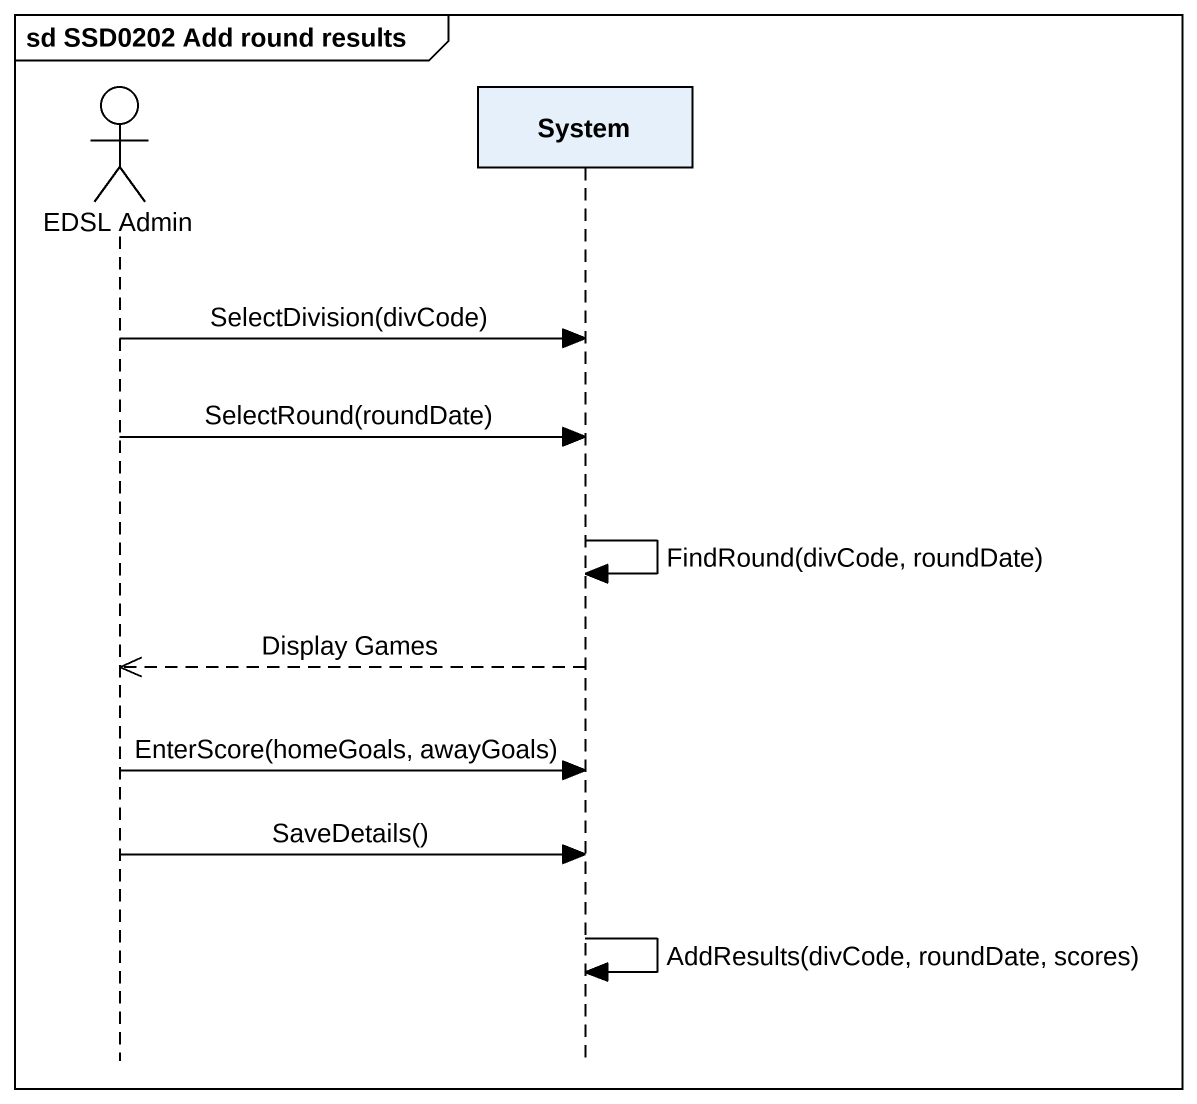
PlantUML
@startuml
mainframe sd SSD0202 Add round results
hide footbox
actor "EDSL Admin" as EDSL_Admin
participant System

EDSL_Admin -> System : SelectDivision(divCode)
EDSL_Admin -> System : SelectRound(roundDate)
System -> System : FindRound(divCode, roundDate)
System -->> EDSL_Admin : Display Games
EDSL_Admin -> System : EnterScore(homeGoals, awayGoals)
EDSL_Admin -> System : SaveDetails()
System -> System : AddResults(divCode, roundDate, scores)
@enduml
